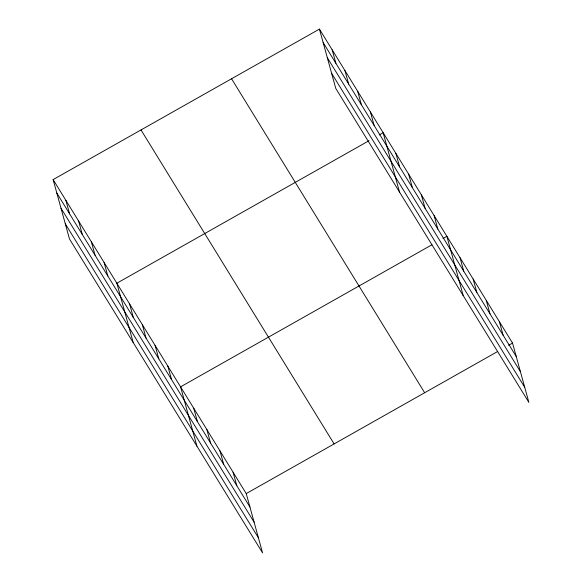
<?xml version="1.0" encoding="UTF-8"?>
<svg xmlns="http://www.w3.org/2000/svg" width="582" height="582" viewBox="0 0 582 582"><rect width="100%" height="100%" fill="white"/><g stroke="black" fill="none" stroke-linecap="round" stroke-linejoin="round"><path stroke-width="0.87" d="M53.122 179.605L246.23 493.587L262.569 552.9L69.462 238.926L53.122 179.605L319.431 29.1L512.538 343.074L528.878 402.395L335.77 88.413L319.431 29.1M369.032 140.691L116.851 283.223L133.191 342.536M379.231 134.929L383.152 132.711L399.492 192.031M431.975 244.753L180.573 386.834L196.912 446.147M442.96 238.54L446.881 236.321L463.221 295.641M246.23 493.587L497.632 351.499M508.617 345.293L512.538 343.074M323.141 42.573L516.249 356.548M327.31 57.705L520.417 371.68M331.602 73.288L524.709 387.263M231.549 78.766L424.656 392.741M141.004 129.939L334.112 443.913M56.832 193.086L249.947 507.06M61.001 208.21L254.108 522.185M65.293 223.801L258.401 537.775M499.407 321.722L503.117 335.203M486.276 300.377L489.986 313.851M473.144 279.025L476.854 292.499M460.013 257.673L463.723 271.147M434.136 215.602L437.846 229.075M421.39 194.875L425.1 208.356M408.644 174.156L412.354 187.63M395.898 153.437L399.608 166.91M370.407 111.991L374.124 125.465M357.668 91.265L361.378 104.745M344.922 70.546L348.633 84.019M332.177 49.819L335.887 63.3M233.098 472.235L236.816 485.708M219.967 450.883L223.684 464.356M206.836 429.531L210.553 443.011M193.704 408.186L197.422 421.659M167.827 366.107L171.545 379.588M155.088 345.388L158.799 358.861M142.343 324.669L146.053 338.142M129.597 303.942L133.307 317.416M104.105 262.497L107.816 275.97M91.359 241.777L95.07 255.251M78.614 221.051L82.324 234.531M65.868 200.332L69.578 213.805"/></g></svg>
